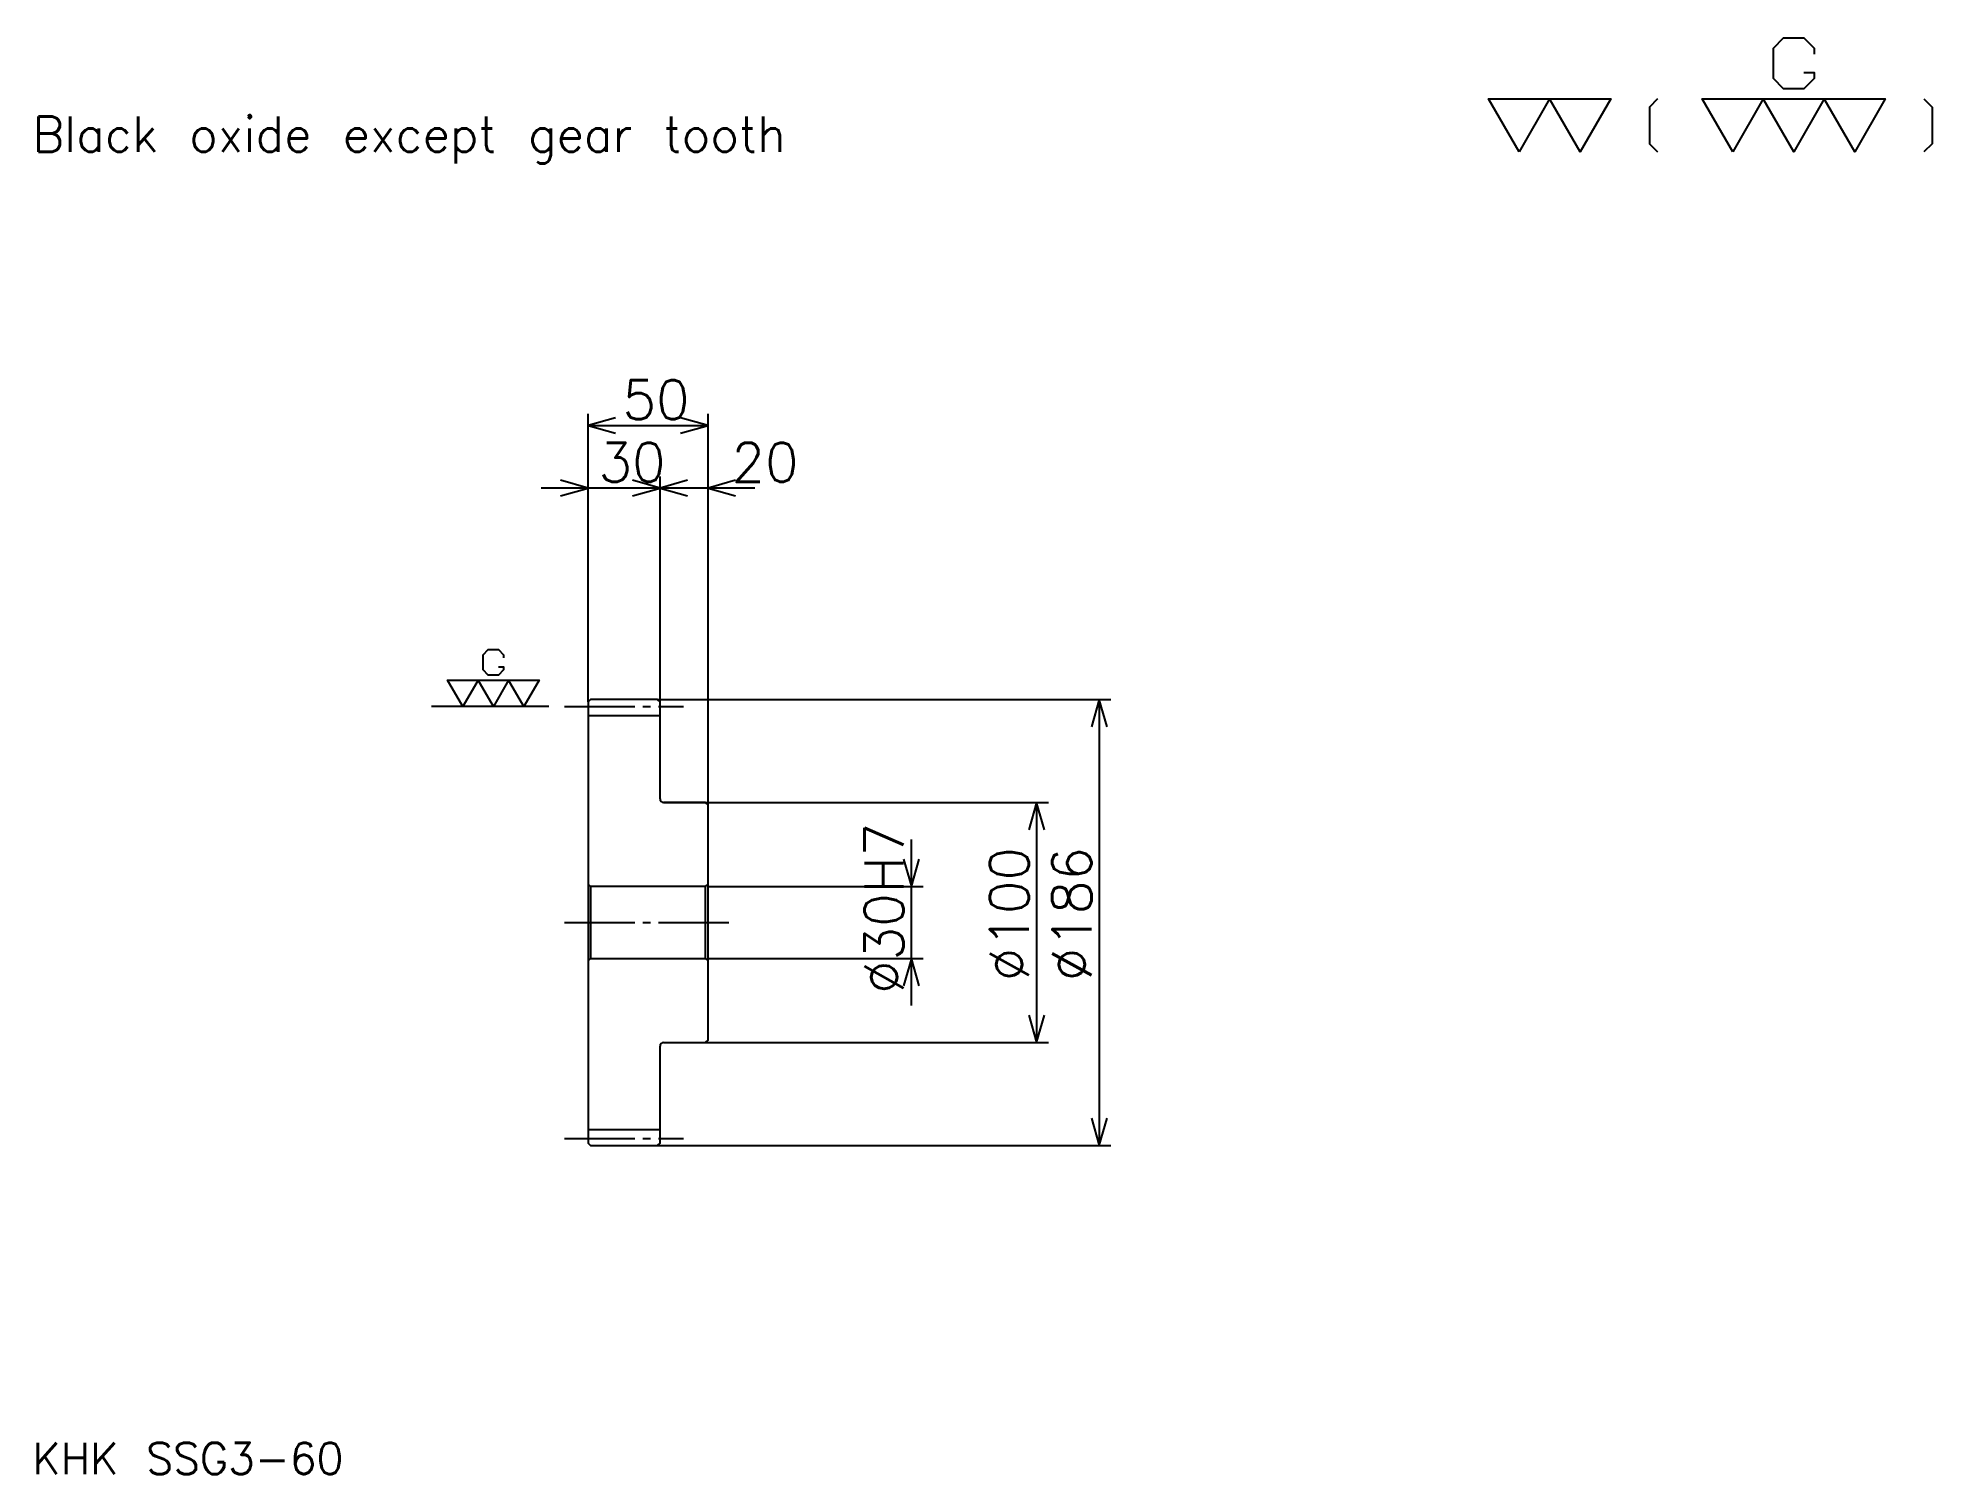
# Model space of a CAD drawing. Extents: x 35 to 824, y 36 to 634.
import ezdxf

# ---------------------------------------------------------------- set-up
doc = ezdxf.new("R2010")
doc.units = 0
doc.linetypes.add('DASHDOT', pattern=[39.130436, 29.347826, -3.26087, 3.26087, -3.26087])
doc.layers.get('0').update_dxf_attribs({"linetype": 'CONTINUOUS'})
doc.layers.add('DASHDOT', color=6, linetype='DASHDOT')
doc.styles.add('KANJI', font='TXT', dxfattribs={"bigfont": 'BIGFONT'})

msp = doc.modelspace()

# ---------------------------------------------------------------- linework, layer by layer
at = {"color": 5}
for p, q in [((264.130432, 358.760864), (264.130432, 477.782593)), ((314.130432, 358.760864), (314.130432, 477.782593)), ((264.130432, 472.891296), (314.130432, 472.891296)), ((294.130432, 358.760864), (294.130432, 451.695679)), ((313.695648, 446.804352), (244.565216, 446.804352)), ((333.695648, 446.804352), (274.565216, 446.804352)), ((264.130432, 357.760864), (264.130432, 358.760864)), ((293.130432, 358.760864), (314.130432, 358.760864)), ((294.130432, 357.760864), (294.130432, 358.760864)), ((314.130432, 358.760864), (482.065216, 358.760864)), ((314.130432, 314.760864), (314.130432, 358.760864)), ((477.173889, 358.760864), (477.173889, 172.760864)), ((295.630432, 315.760864), (314.130432, 315.760864)), ((314.130432, 315.760864), (455.978271, 315.760864)), ((451.086975, 315.760864), (451.086975, 215.760864)), ((398.913025, 231.195648), (398.913025, 300.32608)), ((314.130432, 280.760864), (403.804352, 280.760864)), ((314.130432, 250.760864), (403.804352, 250.760864)), ((295.630432, 215.760864), (314.130432, 215.760864)), ((314.130432, 215.760864), (455.978271, 215.760864)), ((293.130432, 172.760864), (314.130432, 172.760864)), ((314.130432, 172.760864), (482.065216, 172.760864))]:
    msp.add_line(p, q, dxfattribs=at)
at = {"color": 7}
msp.add_line((247.82608, 355.760864), (198.91304, 355.760864), dxfattribs=at)
at = {"color": 4}
for p, q in [((264.130432, 352.010864), (294.130432, 352.010864)), ((265.130432, 280.760864), (265.130432, 250.760864)), ((313.130432, 280.760864), (314.130432, 281.760864)), ((313.130432, 250.760864), (314.130432, 249.760864)), ((264.130432, 179.510864), (294.130432, 179.510864))]:
    msp.add_line(p, q, dxfattribs=at)
at = {"color": 7}
for points in [[(770.869507, 620.021729), (775.108643, 620.021729), (775.108643, 617.478271), (770.869507, 613.239136), (762.391296, 613.239136), (758.152161, 617.478271), (758.152161, 630.195679), (762.391296, 634.434814), (770.869507, 634.434814), (775.108643, 630.195679), (775.108643, 627.652222)], [(652.173889, 586.956543), (639.456482, 609), (690.32605, 609), (677.608643, 586.956543), (664.891296, 609), (652.173889, 586.956543)], [(709.82605, 609), (706.434753, 605.608704), (706.434753, 590.347839), (709.82605, 586.956543)], [(741.195618, 586.956543), (728.478271, 609), (804.782593, 609), (792.065186, 586.956543), (779.347778, 609), (766.630432, 586.956543), (753.913025, 609), (741.195618, 586.956543)], [(820.891296, 609), (824.282593, 605.608704), (824.282593, 590.347839), (820.891296, 586.956543)], [(226.793472, 372.293457), (228.91304, 372.293457), (228.91304, 371.021729), (226.793472, 368.902161), (222.554352, 368.902161), (220.434784, 371.021729), (220.434784, 377.380432), (222.554352, 379.5), (226.793472, 379.5), (228.91304, 377.380432), (228.91304, 376.108704)], [(211.956512, 355.760864), (205.597824, 366.782593), (243.75, 366.782593), (237.391296, 355.760864), (231.032608, 366.782593), (224.67392, 355.760864), (218.315216, 366.782593), (211.956512, 355.760864)]]:
    msp.add_lwpolyline(points, dxfattribs=at)
at = {"color": 5}
for points in [[(275.543488, 476.152161), (264.130432, 472.891296), (275.543488, 469.630432)], [(302.717377, 469.630432), (314.130432, 472.891296), (302.717377, 476.152161)], [(252.717392, 443.543488), (264.130432, 446.804352), (252.717392, 450.065216)], [(282.717377, 443.543488), (294.130432, 446.804352), (282.717377, 450.065216)], [(305.543488, 450.065216), (294.130432, 446.804352), (305.543488, 443.543488)], [(325.543488, 450.065216), (314.130432, 446.804352), (325.543488, 443.543488)], [(480.434753, 347.347839), (477.173889, 358.760864), (473.913025, 347.347839)], [(454.347839, 304.347809), (451.086975, 315.760864), (447.826111, 304.347809)], [(395.652161, 292.17392), (398.913025, 280.760864), (402.173889, 292.17392)], [(402.173889, 239.347824), (398.913025, 250.760864), (395.652161, 239.347824)], [(447.826111, 227.173904), (451.086975, 215.760864), (454.347839, 227.173904)], [(473.913025, 184.173904), (477.173889, 172.760864), (480.434753, 184.173904)]]:
    msp.add_lwpolyline(points, dxfattribs=at)
at = {"color": 4}
for points in [[(294.130432, 317.260864), (294.130432, 357.760864), (293.130432, 358.760864), (265.130432, 358.760864), (264.130432, 357.760864), (264.130432, 249.760864)], [(295.630432, 215.760864), (313.130432, 215.760864), (314.130432, 216.760864), (314.130432, 314.760864), (313.130432, 315.760864), (295.630432, 315.760864)], [(264.130432, 249.760864), (265.130432, 250.760864), (313.130432, 250.760864), (313.130432, 280.760864), (265.130432, 280.760864), (264.130432, 281.760864)], [(264.130432, 249.760864), (264.130432, 173.760864), (265.130432, 172.760864), (293.130432, 172.760864), (294.130432, 173.760864), (294.130432, 214.260864)]]:
    msp.add_lwpolyline(points, dxfattribs=at)
for centre, start, end in [((295.630432, 317.260864), 180, 270), ((295.630432, 214.260864), 90, 180)]:
    msp.add_arc(centre, 1.5, start, end, dxfattribs=at)
at = {"layer": 'DASHDOT', "color": 7}
for p, q in [((254.347824, 355.760864), (303.913025, 355.760864)), ((254.347824, 265.760864), (323.913025, 265.760864)), ((254.347824, 175.760864), (303.913025, 175.760864))]:
    msp.add_line(p, q, dxfattribs=at)

# ---------------------------------------------------------------- texts
at = {"color": 7, "style": 'KANJI'}
for s, height, p in [('Black oxide except gear tooth', 14.673913, (32.608696, 586.956543)), ('50', 16.304348, (278.532593, 475.5)), ('30', 16.304348, (268.532593, 449.413025)), ('20', 16.304348, (323.913025, 449.413025)), ('KHK SSG3-60', 13.043478, (32.608696, 35.869564))]:
    msp.add_text(s, height=height, dxfattribs=at).set_placement(p)
for s, p in [('%%c30H7', (395.652161, 236.005432)), ('%%c100', (447.826111, 241.304352)), ('%%c186', (473.913025, 241.304352))]:
    msp.add_text(s, height=16.304348, rotation=90, dxfattribs=at).set_placement(p)

doc.saveas('drawing.dxf')
